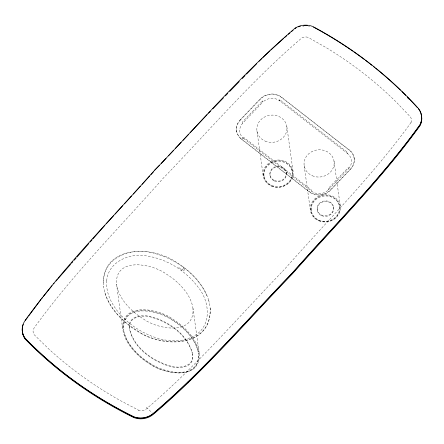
<?xml version="1.0" encoding="UTF-8"?>
<svg xmlns="http://www.w3.org/2000/svg" width="444" height="444" viewBox="0 0 444 444"><rect width="100%" height="100%" fill="white"/><g stroke="black" fill="none" stroke-linecap="round" stroke-linejoin="round"><path stroke-width="0.33" stroke-dasharray="2.22 1.67" d="M103.352 282.845C102.597 256.355 133.716 246.359 155.089 253.552C177.472 259.818 198.346 275.28 207.526 297.069M123.421 327.411C125.042 302.453 158.78 310.806 172.205 320.135A76.523 69.014 -7.9 0 1 182.85 328.11C189.854 334.565 196.059 342.54 198.213 351.992M198.64 355.888C197.025 380.841 163.281 372.494 149.856 363.164A76.523 69.014 -7.9 0 1 139.211 355.189C132.762 349.267 127.101 342.102 124.448 333.649M410.933 122.749L411.094 122.333A7.454 6.721 -7.9 0 0 410.406 116.894L395.732 101.554A403.307 363.714 -7.9 0 0 326.873 48.041L308.119 37.346M138.706 410.8L138.978 410.395L119.791 400.299A403.307 363.714 -7.9 0 1 48.84 349.051L33.772 334.31A7.454 6.721 -7.9 0 1 34.083 328.061L34.416 327.567C72.827 274.209 119.647 227.606 163.048 178.41C208.752 131.069 251.72 80.669 301.876 37.873L302.136 37.751A7.454 6.721 -7.9 0 1 307.742 37.235L308.142 37.357M411.011 122.583C373.182 175.064 327.139 220.946 284.449 269.375C239.094 316.328 196.442 366.311 146.62 408.696L146.137 409.085A7.454 6.721 -7.9 0 1 139.372 410.495L138.917 410.373M242.785 123.082L242.724 123.155A12.082 10.895 -7.9 0 0 243.745 138.539L243.567 137.246L241.564 139.338L309.246 191.93A15.102 13.62 -7.9 0 0 330.53 190.232L350.538 169.303A15.102 13.62 -7.9 0 0 349.262 150.078L281.535 97.158A15.102 13.62 -7.9 0 0 260.251 98.857L240.243 119.786A15.102 13.62 -7.9 0 0 241.519 139.016L241.564 139.338A15.102 13.62 -7.9 0 1 240.287 120.108L240.243 119.786M311.349 191.081L311.427 191.131A12.082 10.895 -7.9 0 0 328.455 189.771L348.462 168.842L348.279 167.554L348.462 168.842A12.082 10.895 -7.9 0 0 347.441 153.463L347.191 152.109L347.441 153.463L279.759 100.866A12.082 10.895 -7.9 0 0 262.731 102.225L262.554 100.932L262.731 102.225L242.724 123.155L242.607 121.789L262.554 100.932M183.378 270.973L185.342 268.848M240.287 120.108L260.295 99.178A15.102 13.62 -7.9 0 1 281.579 97.48L349.262 150.078M328.271 188.478L328.455 189.771L328.271 188.478L348.279 167.554M241.519 139.016L309.202 191.608A15.102 13.62 -7.9 0 0 330.486 189.91L350.494 168.981A15.102 13.62 -7.9 0 0 349.217 149.75M279.581 99.573L279.759 100.866L279.581 99.573L347.258 152.17M178.677 267.499L181.851 269.769M243.745 138.539L311.427 191.131L311.25 189.838L243.634 137.307M146.42 407.276L152.064 412.82M208.686 300.433C205.483 289.449 198.274 280.064 189.943 272.416A92.419 83.344 -7.9 0 0 177.084 262.781C152.52 244.816 100.383 244.971 103.569 286.358L103.524 286.036L104.135 289.827M191.786 351.215C185.664 334.343 169.497 322.594 152.708 317.688C143.973 314.291 127.445 316.117 129.565 328.904C126.762 315.39 143.606 313.93 152.625 317.105C170.03 322.283 187.518 334.859 192.28 353.152M104.962 292.923C108.314 303.746 115.379 313.048 123.66 320.624A92.419 83.344 -7.9 0 0 136.519 330.258C161 348.113 212.848 348.174 210.079 307.004C213.27 348.39 161.128 348.546 136.563 330.58A92.419 83.344 -7.9 0 1 123.704 320.945C114.524 312.526 106.671 301.898 104.09 289.505M208.641 300.111L209.562 303.857M129.781 330.147C134.948 348.102 152.064 360.495 169.353 365.612C178.088 369.008 194.616 367.182 192.496 354.395C195.293 369.297 176.046 369.18 166.811 365.429C150.083 359.49 132.856 346.736 129.487 328.321M123.848 331.302C125.774 341.02 132.173 349.184 139.288 355.772A76.523 69.014 -7.9 0 0 149.933 363.747C163.703 374.048 200.838 381.057 198.501 353.69L198.579 354.273C197.314 343.623 190.426 334.604 182.773 327.528A76.523 69.014 -7.9 0 0 172.128 319.552C158.358 309.252 121.223 302.242 123.56 329.609L123.482 329.026L123.932 331.884M209.513 303.53L210.123 307.326M193.018 308.68C191.564 298.107 184.71 289.172 177.078 282.112A77.278 69.697 -7.9 0 0 166.328 274.059C152.159 263.564 114.924 256.604 116.495 284.188L122.727 329.115C124.181 339.682 131.041 348.618 138.667 355.677A77.278 69.697 -7.9 0 0 149.417 363.736C163.592 374.225 200.821 381.185 199.251 353.602L193.018 308.68C194.589 336.263 157.359 329.304 143.184 318.809A77.278 69.697 -7.9 0 1 132.434 310.756C124.808 303.696 117.949 294.761 116.495 284.188M199.251 353.602C197.802 343.034 190.942 334.093 183.311 327.039A77.278 69.697 -7.9 0 0 172.561 318.981C158.391 308.486 121.157 301.531 122.727 329.115M192.197 352.569L192.574 354.978M354.012 157.248L354.062 157.576M354.262 159.013L354.306 159.341M350.494 168.981L350.538 169.303M334.038 161.144L340.276 206.072M339.527 206.183L339.61 206.765M333.555 207.087L333.633 207.67A8.308 7.493 -7.9 0 1 321.634 215.14A8.308 7.493 -7.9 0 1 320.773 202.187A8.308 7.493 -7.9 0 1 333.616 207.67M330.486 189.91L330.53 190.232M317.127 209.579L317.21 210.162M309.202 191.608L309.246 191.93M311.155 210.484L311.238 211.067M304.173 165.673L310.406 210.595M286.835 126.473L293.068 171.401M292.319 171.512L292.402 172.094M281.535 97.158L281.579 97.48M286.347 172.416L286.43 172.999M260.251 98.857L260.295 99.178M269.924 174.908L270.002 175.491M263.947 175.813L264.03 176.396M256.971 131.002L263.203 175.924M236.474 129.753L236.519 130.075M236.719 131.518L236.769 131.84M302.775 26.207A18.032 16.262 -7.9 0 1 303.929 26.063M308.558 26.179A18.032 16.262 -7.9 0 1 309.696 26.379M106.688 280.763C105.494 296.27 115.101 310.245 126.046 320.279A89.394 80.614 -7.9 0 0 138.484 329.598C154.973 339.643 177.361 345.876 195.088 335.331C212.293 324.991 209.485 300.705 198.046 287.085C185.825 270.801 167.199 259.135 147.014 255.994C130.025 252.553 108.231 261.572 106.688 280.763M183.81 267.649L181.979 271.023L181.801 269.73L183.81 267.649M319.014 220.674A14.347 12.937 -7.9 0 0 339.721 207.775A14.347 12.937 -7.9 0 0 317.532 198.296A14.347 12.937 -7.9 0 0 319.014 220.674M321.711 215.723A8.308 7.493 -7.9 0 0 333.699 208.253A8.308 7.493 -7.9 0 0 320.851 202.769A8.308 7.493 -7.9 0 0 321.711 215.723M318.936 220.091A14.347 12.937 -7.9 0 0 339.638 207.193A14.347 12.937 -7.9 0 0 317.449 197.719A14.347 12.937 -7.9 0 0 318.936 220.091M271.811 186.003A14.347 12.937 -7.9 0 0 292.513 173.105A14.347 12.937 -7.9 0 0 270.324 163.625A14.347 12.937 -7.9 0 0 271.811 186.003M274.509 181.052A8.308 7.493 -7.9 0 0 286.491 173.582A8.308 7.493 -7.9 0 0 273.648 168.098A8.308 7.493 -7.9 0 0 274.509 181.052M274.425 180.469A8.308 7.493 -7.9 0 0 286.413 173.005A8.308 7.493 -7.9 0 0 273.565 167.516A8.308 7.493 -7.9 0 0 274.425 180.469M271.728 185.42A14.347 12.937 -7.9 0 0 292.435 172.522A14.347 12.937 -7.9 0 0 270.246 163.048A14.347 12.937 -7.9 0 0 271.728 185.42M271.389 186.036A15.102 13.62 -7.9 0 0 293.184 172.461A15.102 13.62 -7.9 0 0 269.83 162.487A15.102 13.62 -7.9 0 0 271.389 186.036M265.157 141.114A15.102 13.62 -7.9 0 0 286.952 127.539A15.102 13.62 -7.9 0 0 263.597 117.56A15.102 13.62 -7.9 0 0 265.157 141.114M318.598 220.707A15.102 13.62 -7.9 0 0 340.393 207.132A15.102 13.62 -7.9 0 0 317.033 197.158A15.102 13.62 -7.9 0 0 318.598 220.707M312.365 175.785A15.102 13.62 -7.9 0 0 334.154 162.204A15.102 13.62 -7.9 0 0 310.8 152.231A15.102 13.62 -7.9 0 0 312.365 175.785"/><path stroke-width="0.67" d="M25.047 338.411L25.014 338.156A18.032 16.262 -7.9 0 1 25.258 320.318C63.903 266.583 111.017 219.652 154.717 170.141C200.904 122.278 244.355 71.345 295.116 28.155A18.032 16.262 -7.9 0 1 312.854 26.523A413.88 373.254 -7.9 0 1 418.559 108.669L418.598 108.93A18.032 16.262 -7.9 0 1 420.041 124.936C381.879 178.044 335.353 224.436 292.191 273.376C246.531 320.657 203.574 370.962 153.391 413.619A18.032 16.262 -7.9 0 1 133.966 417.083A413.88 373.254 -7.9 0 1 25.047 338.411A18.032 16.262 -7.9 0 1 22.411 327.444M28.083 316.772L25.258 320.318M28.882 315.684L40.97 299.456M418.559 108.669A18.032 16.262 -7.9 0 1 420.007 124.675C381.846 177.783 335.32 224.176 292.152 273.116C246.498 320.401 203.535 370.701 153.358 413.364A18.032 16.262 -7.9 0 1 133.927 416.827A413.88 373.254 -7.9 0 1 25.014 338.156M41.814 298.401L42.663 297.341M43.512 296.287L51.987 285.725M54.168 283.1L53.219 283.883M55.994 281.019L57.365 279.454M58.275 278.416L70.596 264.358M71.512 263.314L72.877 261.755M74.248 260.19L76.074 258.108M76.984 257.065L88.85 243.528M90.221 241.969L92.047 239.888M92.957 238.844L104.851 225.33M106.249 223.793L113.714 215.573M115.113 214.036L122.572 205.822M124.442 203.768L131.435 196.065M133.3 194.011L140.298 186.314M142.163 184.26L149.622 176.046M151.021 174.503L153.352 171.939M159.468 165.379L154.717 170.141M161.35 163.37L166.067 158.353M168.42 155.844L173.61 150.322M175.491 148.313L181.146 142.291M183.033 140.282L188.689 134.26M190.104 132.756L207.071 114.685M208.514 113.203L210.439 111.228M212.843 108.758L223.426 97.88M225.352 95.898L227.755 93.429M229.681 91.453L239.299 81.563M242.185 78.599L245.071 75.63M246.514 74.148L256.615 63.764M259.019 61.294L261.96 58.397M22.367 329.071A18.032 16.262 -7.9 0 0 25.13 338.994A413.88 373.254 -7.9 0 0 134.044 417.665A18.032 16.262 -7.9 0 0 153.474 414.202C203.652 371.545 246.614 321.24 292.269 273.959C335.436 225.019 381.962 178.621 420.124 125.519A18.032 16.262 -7.9 0 0 421.123 114.197M262.959 57.454L269.952 50.855M270.951 49.911L283.694 38.362M284.737 37.457L286.818 35.648M288.384 34.293L289.943 32.934M291.508 31.58L293.068 30.225M295.116 28.155L295.149 28.416A18.032 16.262 -7.9 0 1 296.137 27.833M188.045 381.968L188.162 382.811M313.497 27.112A413.88 373.254 -7.9 0 1 352.758 51.132M353.879 51.909A413.88 373.254 -7.9 0 1 364.374 59.507M365.462 60.329A413.88 373.254 -7.9 0 1 369.78 63.636M370.318 64.053A413.88 373.254 -7.9 0 1 371.917 65.307M373.515 66.572A413.88 373.254 -7.9 0 1 374.575 67.421M375.63 68.271A413.88 373.254 -7.9 0 1 400.427 90.16M401.876 91.558A413.88 373.254 -7.9 0 1 405.772 95.41M407.231 96.881A413.88 373.254 -7.9 0 1 417.21 107.398M298.218 26.845A18.032 16.262 -7.9 0 1 300.416 26.107M303.846 25.486A18.032 16.262 -7.9 0 1 307.331 25.469M22.616 326.407A18.032 16.262 -7.9 0 1 23.232 324.37M407.797 97.958A413.88 373.254 -7.9 0 1 408.763 98.945"/></g></svg>
